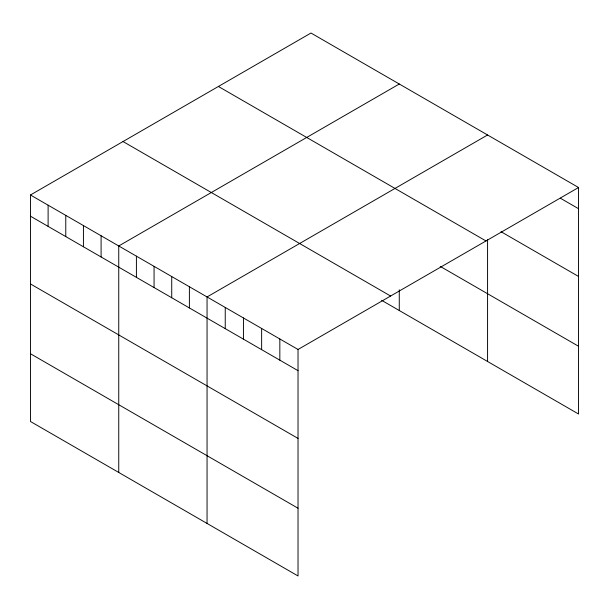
<?xml version="1.0" encoding="UTF-8"?>
<svg xmlns="http://www.w3.org/2000/svg" width="609" height="609" viewBox="0 0 609 609"><rect width="100%" height="100%" fill="white"/><g stroke="black" fill="none" stroke-linecap="round" stroke-linejoin="round"><path stroke-width="0.91" d="M578.55 187.511L298.029 349.475L298.029 575.969L30.45 421.489L30.45 194.987L310.971 33.031L578.55 187.511L578.55 414.013L381.615 300.313M399.276 84.012L118.747 245.967L118.747 472.47M487.573 134.985L207.052 296.948L207.052 523.443M560.356 198.207L578.55 208.712M501.024 231.702L578.55 276.463M218.403 86.478L485.974 240.958M440.216 266.392L578.55 346.262M123.026 141.539L390.597 296.027M30.45 194.987L298.029 349.475M30.45 216.187L298.029 370.668M30.45 283.939L298.029 438.419M30.45 353.738L298.029 508.226M487.573 239.55L487.573 361.487M399.276 289.808L399.276 310.506M279.836 338.969L279.836 360.163M261.634 328.464L261.634 349.657M243.44 317.959L243.44 339.152M225.246 307.454L225.246 328.647M189.391 286.748L189.391 307.948M171.73 276.555L171.73 297.755M154.069 266.361L154.069 287.555M136.408 256.161L136.408 277.361M101.094 235.767L101.094 256.968M83.433 225.574L83.433 246.774M65.772 215.38L65.772 236.581M48.111 205.18L48.111 226.381"/></g></svg>
